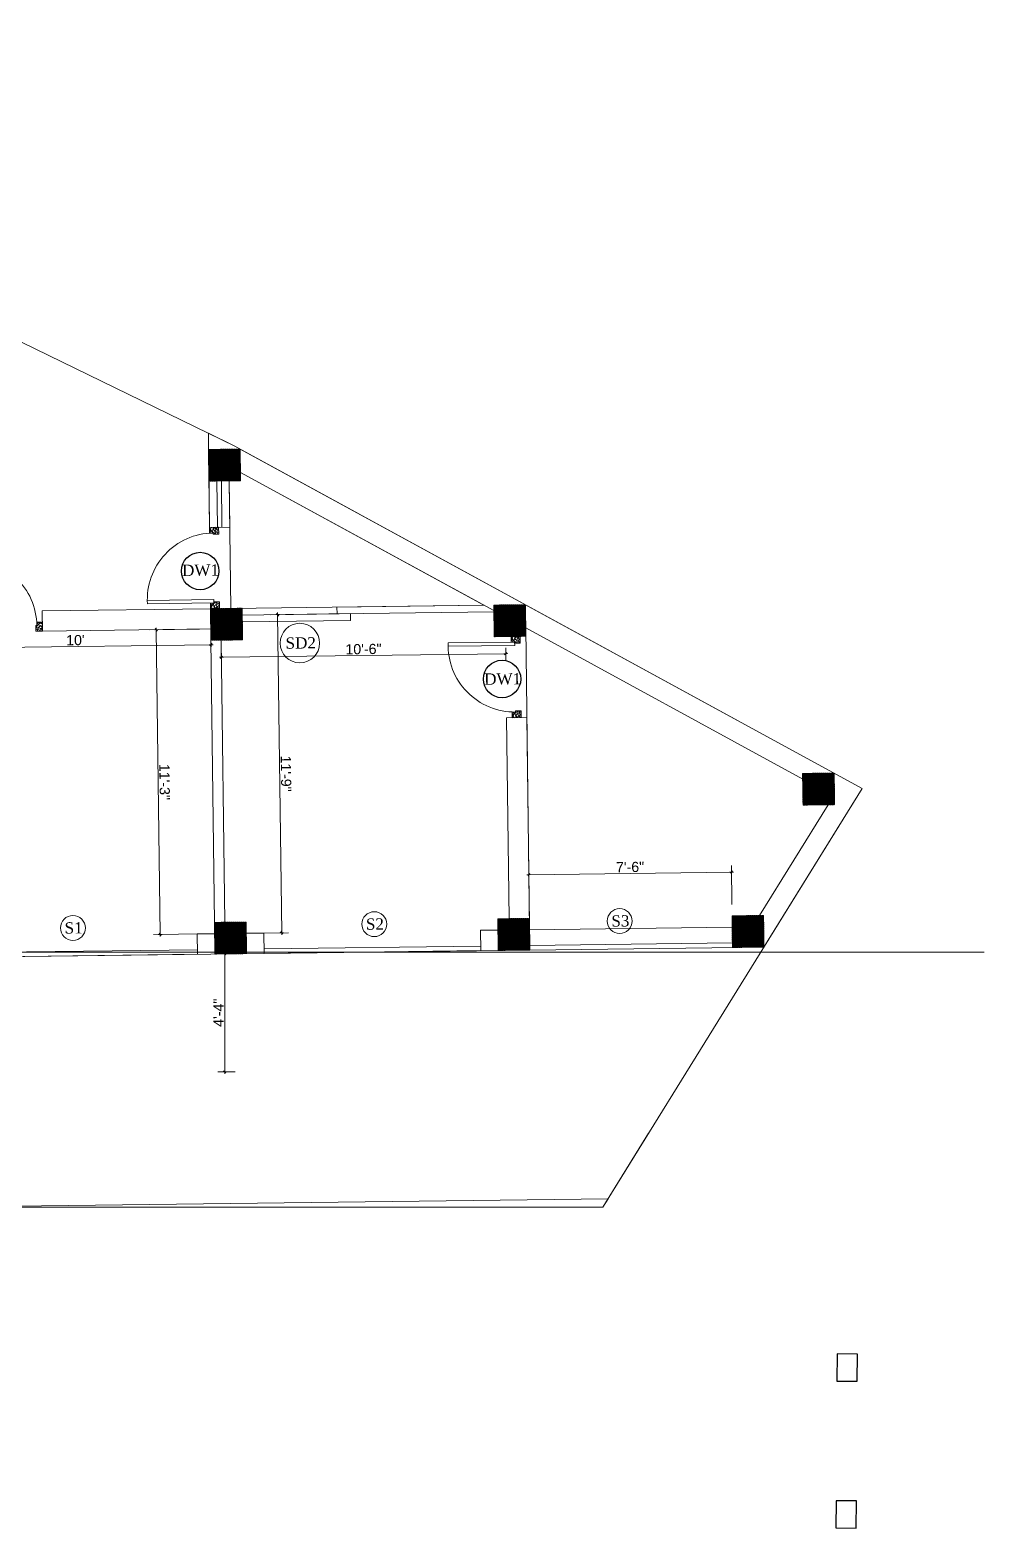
# Model space of a CAD drawing. Header units: inches. Extents: x 4069 to 291496, y -47643 to 12535.
# Drawn here: x 90324 to 90747, y -1551 to -888 of the extents above; entities that cross this region are included whole.
import ezdxf

# ---------------------------------------------------------------- set-up
doc = ezdxf.new("R2010")
doc.units = ezdxf.units.IN
doc.header["$LTSCALE"] = 5
doc.header["$MEASUREMENT"] = 0
doc.layers.add('A-WALL', color=7, linetype='Continuous', lineweight=9)
doc.layers.add('DOOR', color=62, linetype='Continuous', lineweight=0)
doc.layers.add('dim line', color=7, linetype='Continuous', lineweight=15, true_color=0xfab2b2)
doc.layers.add('TEXT', color=6, linetype='Continuous')
doc.layers.add('WALL', color=7, linetype='Continuous')
doc.styles.add('ordinary', font='times.ttf')
doc.styles.get("Standard").update_dxf_attribs({"font": 'arial.ttf'})
doc.dimstyles.new('Standard$0', dxfattribs={"dimtxt": 6, "dimasz": 4, "dimexe": 3, "dimexo": 6, "dimgap": 3, "dimtad": 1, "dimdec": 1, "dimzin": 0, "dimdsep": 46, "dimlunit": 4, "dimtxsty": 'Standard', "dimcen": 0.09, "dimclrd": 6, "dimclre": 6, "dimclrt": 7, "dimadec": 0, "dimazin": 0, "dimtfac": 1, "dimtdec": 1, "dimtix": 1, "dimtofl": 0, "dimtmove": 1, "dimatfit": 3, "dimfxl": 1, "dimtolj": 1, "dimtzin": 0, "dimlwd": 18, "dimlwe": 18, "dimarcsym": 0})

# ---------------------------------------------------------------- blocks, each defined once
blk = doc.blocks.new('oblique')
at = {"color": 0, "lineweight": -2}
blk.add_line((0.25, 0.25), (-0.25, -0.25), dxfattribs=at)
at = {"layer": 'dim line', "lineweight": 9}
for p, q in [((-0.4375, 0), (0.4375, 0)), ((0, 0.4375), (0, -0.4375))]:
    blk.add_line(p, q, dxfattribs=at)
blk = doc.blocks.new('*D2557')
at = {"layer": 'A-WALL', "color": 33, "lineweight": 0, "ltscale": 5, "transparency": 16777216}
blk.add_line((90284.4, -1161.65), (90404.58, -1160.12), dxfattribs=at)
at = {"layer": 'A-WALL', "color": 47, "lineweight": 0, "ltscale": 5, "transparency": 16777216}
for p, q in [((90284.44, -1164.64), (90284.44, -1164.65)), ((90404.61, -1163.11), (90404.61, -1163.12))]:
    blk.add_line(p, q, dxfattribs=at)
at = {"layer": 'Defpoints', "color": 0, "ltscale": 5, "transparency": 16777216}
for p in [(90284.37, -1159.64, -58.17), (90404.55, -1158.11, -58.17), (90404.58, -1160.12)]:
    blk.add_point(p, dxfattribs=at)
at = {"layer": 'A-WALL', "color": 33, "lineweight": 0, "ltscale": 5, "transparency": 16777216, "xscale": 2, "yscale": 2, "zscale": 2}
for p, rotation in [((90284.4, -1161.65), 180.7264891175883), ((90404.58, -1160.12), 0.72648911758829)]:
    blk.add_blockref('oblique', p, dxfattribs=dict(at, rotation=rotation))
at = {"layer": 'A-WALL', "color": 7, "ltscale": 5, "transparency": 16777216, "insert": (90344.45, -1158.09), "char_height": 4.5, "attachment_point": 5, "rotation": 0.72649}
blk.add_mtext("\\A1;10'", dxfattribs=at)
blk = doc.blocks.new('_OBLIQUE')
at = {"color": 0, "linetype": 'ByBlock'}
blk.add_line((-0.5, -0.5), (0.5, 0.5), dxfattribs=at)
blk = doc.blocks.new('*D2558')
at = {"layer": 'A-WALL', "color": 47, "lineweight": 0, "ltscale": 5, "transparency": 16777216}
for p, q in [((90409.11, -1163.06), (90409.18, -1168.64)), ((90535.17, -1161.46), (90535.24, -1167.05))]:
    blk.add_line(p, q, dxfattribs=at)
at = {"layer": 'A-WALL', "color": 33, "lineweight": 0, "ltscale": 5, "transparency": 16777216}
blk.add_line((90409.15, -1165.64), (90535.2, -1164.05), dxfattribs=at)
at = {"layer": 'Defpoints', "color": 0, "ltscale": 5, "transparency": 16777216}
for p in [(90409.05, -1158.06, -58.17), (90535.11, -1156.46, -58.17), (90535.2, -1164.05)]:
    blk.add_point(p, dxfattribs=at)
at = {"layer": 'A-WALL', "color": 33, "lineweight": 0, "ltscale": 5, "transparency": 16777216, "xscale": 2, "yscale": 2, "zscale": 2}
for p, rotation in [((90409.15, -1165.64), 180.7264891175883), ((90535.2, -1164.05), 0.72648911758829)]:
    blk.add_blockref('oblique', p, dxfattribs=dict(at, rotation=rotation))
at = {"layer": 'A-WALL', "color": 7, "ltscale": 5, "transparency": 16777216, "insert": (90472.14, -1162.05), "char_height": 4.5, "attachment_point": 5, "rotation": 0.72649}
blk.add_mtext('\\A1;10\'-6"', dxfattribs=at)
blk = doc.blocks.new('A$C27B36B59')
at = {"layer": 'DOOR'}
for p, q in [((0, 4), (0, 0)), ((2.5, 4), (0, 4)), ((0, 0), (3, 0)), ((2.5, 2.5), (2.5, 4)), ((3, 2.5), (2.5, 2.5)), ((3, 0), (3, 2.5))]:
    blk.add_line(p, q, dxfattribs=at)
for centre, radius, start, end in [((-1.4, -0.54), 4.75, 22.14107, 72.83803), ((1.34, 2.09), 1.64, 45.13802, 144.89476), ((2.21, 0.3), 2.49, 83.31492, 152.65798), ((0.13, 0.37), 2.05, 349.48753, 93.68048), ((1.96, -0.47), 2.01, 58.74475, 166.49498), ((-0.06, 0.32), 1.13, 343.54197, 86.94698), ((2.08, -0.4), 1.17, 38.28162, 160.15192)]:
    blk.add_arc(centre, radius, start, end, dxfattribs=at)
blk = doc.blocks.new('D2')
at = {"layer": 'DOOR'}
for p, q in [((74473.95, 24047.59), (74473.95, 24018.09)), ((74473.95, 24047.59), (74475.45, 24047.59)), ((74475.45, 24047.59), (74475.45, 24018.13))]:
    blk.add_line(p, q, dxfattribs=at)
blk.add_arc((74473.95, 24047.59), 29.5, 180, 272.9146, dxfattribs=at)
at = {"layer": 'DOOR', "xscale": -1, "rotation": 180}
blk.add_blockref('A$C27B36B59', (74441.95, 24050.09), dxfattribs=at)
at = {"layer": 'DOOR', "rotation": 180}
blk.add_blockref('A$C27B36B59', (74477.95, 24050.09), dxfattribs=at)
blk = doc.blocks.new('*D2559')
at = {"layer": 'A-WALL', "color": 47, "lineweight": 0, "ltscale": 5, "transparency": 16777216}
for p, q in [((90399.49, -1153.18), (90377.32, -1153.46)), ((90401.2, -1288.17), (90379.03, -1288.45))]:
    blk.add_line(p, q, dxfattribs=at)
at = {"layer": 'A-WALL', "color": 33, "lineweight": 0, "ltscale": 5, "transparency": 16777216}
blk.add_line((90380.32, -1153.42), (90382.03, -1288.41), dxfattribs=at)
at = {"layer": 'Defpoints', "color": 0, "ltscale": 5, "transparency": 16777216}
for p in [(90404.49, -1153.12, -58.17), (90382.03, -1288.41), (90406.2, -1288.1, -58.17)]:
    blk.add_point(p, dxfattribs=at)
at = {"layer": 'A-WALL', "color": 33, "lineweight": 0, "ltscale": 5, "transparency": 16777216, "xscale": 2, "yscale": 2, "zscale": 2}
for p, rotation in [((90380.32, -1153.42), 90.72648911758907), ((90382.03, -1288.41), 270.726489117589)]:
    blk.add_blockref('oblique', p, dxfattribs=dict(at, rotation=rotation))
at = {"layer": 'A-WALL', "color": 7, "ltscale": 5, "transparency": 16777216, "insert": (90383.97, -1220.88), "char_height": 4.5, "attachment_point": 5, "rotation": 270.72649}
blk.add_mtext('\\A1;11\'-3"', dxfattribs=at)
blk = doc.blocks.new('*D2560')
at = {"layer": 'A-WALL', "color": 47, "lineweight": 0, "ltscale": 5, "transparency": 16777216}
for p, q in [((90461.41, -1146.39), (90431.09, -1146.78)), ((90425.2, -1287.86), (90438.88, -1287.69))]:
    blk.add_line(p, q, dxfattribs=at)
at = {"layer": 'A-WALL', "color": 33, "lineweight": 0, "ltscale": 5, "transparency": 16777216}
blk.add_line((90434.09, -1146.74), (90435.88, -1287.73), dxfattribs=at)
at = {"layer": 'Defpoints', "color": 0, "ltscale": 5, "transparency": 16777216}
for p in [(90466.41, -1146.33, -58.17), (90420.2, -1287.93, -58.17), (90435.88, -1287.73)]:
    blk.add_point(p, dxfattribs=at)
at = {"layer": 'A-WALL', "color": 33, "lineweight": 0, "ltscale": 5, "transparency": 16777216, "xscale": 2, "yscale": 2, "zscale": 2}
for p, rotation in [((90434.09, -1146.74), 90.72648911758907), ((90435.88, -1287.73), 270.726489117589)]:
    blk.add_blockref('oblique', p, dxfattribs=dict(at, rotation=rotation))
at = {"layer": 'A-WALL', "color": 7, "ltscale": 5, "transparency": 16777216, "insert": (90437.78, -1217.2), "char_height": 4.5, "attachment_point": 5, "rotation": 270.72649}
blk.add_mtext('\\A1;11\'-9"', dxfattribs=at)
blk = doc.blocks.new('*D2556')
at = {"layer": 'A-WALL', "color": 47, "lineweight": 0, "ltscale": 5, "transparency": 16777216}
for p, q in [((90545.63, -1276.34), (90545.41, -1258.96)), ((90635.41, -1275.2), (90635.19, -1257.82))]:
    blk.add_line(p, q, dxfattribs=at)
at = {"layer": 'A-WALL', "color": 33, "lineweight": 0, "ltscale": 5, "transparency": 16777216}
blk.add_line((90545.44, -1261.96), (90635.23, -1260.82), dxfattribs=at)
at = {"layer": 'Defpoints', "color": 0, "ltscale": 5, "transparency": 16777216}
for p in [(90635.23, -1260.82), (90635.47, -1280.2, -58.17), (90545.69, -1281.34, -58.17)]:
    blk.add_point(p, dxfattribs=at)
at = {"layer": 'A-WALL', "color": 33, "lineweight": 0, "ltscale": 5, "transparency": 16777216, "xscale": 2, "yscale": 2, "zscale": 2}
for p, rotation in [((90635.23, -1260.82), 0.72648911758829), ((90545.44, -1261.96), 180.7264891175883)]:
    blk.add_blockref('oblique', p, dxfattribs=dict(at, rotation=rotation))
at = {"layer": 'A-WALL', "color": 7, "ltscale": 5, "transparency": 16777216, "insert": (90590.3, -1258.59), "char_height": 4.5, "attachment_point": 5, "rotation": 0.72649}
blk.add_mtext('\\A1;7\'-6"', dxfattribs=at)
blk = doc.blocks.new('*D2561')
at = {"layer": 'A-WALL', "color": 47, "lineweight": 0, "ltscale": 5, "transparency": 16777216}
for p, q in [((90415.31, -1296.93), (90407.65, -1296.93)), ((90415.31, -1349.3), (90407.65, -1349.3))]:
    blk.add_line(p, q, dxfattribs=at)
at = {"layer": 'A-WALL', "color": 33, "lineweight": 0, "ltscale": 5, "transparency": 16777216}
blk.add_line((90410.65, -1296.93), (90410.65, -1349.3), dxfattribs=at)
at = {"layer": 'Defpoints', "color": 0, "ltscale": 5, "transparency": 16777216}
for p in [(90420.31, -1296.93), (90410.65, -1349.3), (90420.31, -1349.3)]:
    blk.add_point(p, dxfattribs=at)
at = {"layer": 'A-WALL', "color": 33, "lineweight": 0, "ltscale": 5, "transparency": 16777216, "xscale": 2, "yscale": 2, "zscale": 2}
for p, rotation in [((90410.65, -1296.93), 90), ((90410.65, -1349.3), 270)]:
    blk.add_blockref('oblique', p, dxfattribs=dict(at, rotation=rotation))
at = {"layer": 'A-WALL', "color": 7, "ltscale": 5, "transparency": 16777216, "insert": (90407.9, -1323.11), "char_height": 4.5, "attachment_point": 5, "rotation": 90}
blk.add_mtext('\\A1;4\'-4"', dxfattribs=at)

msp = doc.modelspace()

# ---------------------------------------------------------------- hatches: boundary and pattern name
at = {"layer": 'A-WALL', "ltscale": 5}
h = msp.add_hatch(dxfattribs=at)
h.set_pattern_fill('ANSI31', color=256, angle=0.72648912)
h.set_pattern_definition([(45.7264891, (66004.3186, -3035.83974), (-0.0895019438, 0.08726054126), [])])
h.paths.add_polyline_path([(90417.47699, -1073.4194), (90403.47812, -1073.59691), (90403.65563, -1087.59579), (90417.6545, -1087.41828)])
h = msp.add_hatch(dxfattribs=at)
h.set_pattern_fill('ANSI31', color=256, angle=0.72648912)
h.set_pattern_definition([(45.7264891, (66005.21281, -3106.35887), (-0.0895019438, 0.08726054126), [])])
h.paths.add_polyline_path([(90418.3712, -1143.93853), (90404.37232, -1144.11604), (90404.54983, -1158.11492), (90418.54871, -1157.93741)])
h = msp.add_hatch(dxfattribs=at)
h.set_pattern_fill('ANSI31', color=256, angle=0.72648912)
h.set_pattern_definition([(45.7264891, (66021.1572, -3106.1567), (-0.0895019438, 0.08726054126), [])])
h.paths.add_polyline_path([(90544.1054, -1156.34531), (90543.92789, -1142.34643), (90529.92902, -1142.52394), (90530.10653, -1156.52282)])
h = msp.add_hatch(dxfattribs=at)
h.set_pattern_fill('ANSI31', color=256, angle=0.72648912)
h.set_pattern_definition([(45.7264891, (66156.1114, -3031.76055), (-0.0895019438, 0.08726054126), [])])
h.paths.add_polyline_path([(90666.77243, -1217.11583), (90666.94994, -1231.1147), (90680.94882, -1230.93719), (90680.77131, -1216.93832)])
h = msp.add_hatch(dxfattribs=at)
h.set_pattern_fill('ANSI31', color=256, angle=0.72648912)
h.set_pattern_definition([(45.7264891, (66124.81299, -3094.8415), (-0.0895019438, 0.08726054126), [])])
h.paths.add_polyline_path([(90635.47402, -1280.19678), (90635.65153, -1294.19565), (90649.6504, -1294.01814), (90649.47289, -1280.01927)])
h = msp.add_hatch(dxfattribs=at)
h.set_pattern_fill('ANSI31', color=256, angle=0.72648912)
h.set_pattern_definition([(45.7264891, (66005.08601, -3096.35968), (-0.0895019438, 0.08726054126), [])])
h.paths.add_polyline_path([(90420.13362, -1282.92736), (90406.13474, -1283.10487), (90406.31225, -1297.10374), (90420.31113, -1296.92623)])
h = msp.add_hatch(dxfattribs=at)
h.set_pattern_fill('ANSI31', color=256, angle=0.72648912)
h.set_pattern_definition([(45.7264891, (66021.03041, -3096.1575), (-0.0895019438, 0.08726054126), [])])
h.paths.add_polyline_path([(90531.69144, -1281.51277), (90531.86895, -1295.51165), (90545.86782, -1295.33414), (90545.69031, -1281.33526)])

# ---------------------------------------------------------------- linework, layer by layer
for p, q in [((90403.91587, -1108.11894), (90403.38728, -1066.43336)), ((90417.47699, -1073.4194), (90403.47812, -1073.59691)), ((90403.47812, -1073.59691), (90403.91587, -1108.11894)), ((90415.17972, -1072.16718), (90543.92789, -1142.34643)), ((90543.92789, -1142.34643), (90417.47699, -1073.4194)), ((90407.41558, -1108.07456), (90407.15535, -1087.55141)), ((90409.41542, -1108.0492), (90409.15518, -1087.52605)), ((90412.91514, -1108.00482), (90412.6549, -1087.48167)), ((90417.60787, -1083.74096), (90529.9602, -1144.98301)), ((90412.91514, -1108.00482), (90403.91587, -1108.11894)), ((90404.37232, -1144.11604), (90329.78438, -1145.06184)), ((90329.8985, -1154.06112), (90329.78438, -1145.06184)), ((90413.3716, -1144.00193), (90404.37232, -1144.11604)), ((90466.40537, -1146.32969), (90418.40923, -1146.93829)), ((90460.36782, -1143.406), (90525.55074, -1142.57946)), ((90460.36782, -1143.406), (90460.40586, -1146.40576)), ((90460.40586, -1146.40576), (90529.96705, -1145.5237)), ((90466.40537, -1146.32969), (90466.44341, -1149.32944)), ((90544.1054, -1156.34531), (90543.92789, -1142.34643)), ((90693.21757, -1223.72264), (90543.92789, -1142.34643)), ((90329.8985, -1154.06112), (90404.48643, -1153.11532)), ((90466.44341, -1149.32944), (90418.44727, -1149.93805)), ((90666.80361, -1219.57489), (90544.05877, -1152.66799)), ((90404.54983, -1158.11492), (90406.13474, -1283.10487)), ((90409.04947, -1158.05786), (90410.63438, -1283.04781)), ((90535.56258, -1192.45653), (90544.56186, -1192.34242)), ((90536.69104, -1281.44937), (90535.56258, -1192.45653)), ((90545.86782, -1295.33414), (90544.56186, -1192.34242)), ((90649.6504, -1294.01814), (90693.21757, -1223.72264)), ((90649.6504, -1294.01814), (90693.21757, -1223.72264)), ((90647.7244, -1280.04144), (90678.13572, -1230.97286)), ((90523.97206, -1286.61106), (90531.75483, -1286.51237)), ((90523.97206, -1286.61106), (90524.08618, -1295.61033)), ((90398.41537, -1288.20315), (90406.19814, -1288.10447)), ((90398.41537, -1288.20315), (90398.52948, -1297.20243)), ((90420.19701, -1287.92696), (90427.97978, -1287.82827)), ((90427.97978, -1287.82827), (90428.0939, -1296.82755)), ((90428.06854, -1294.82771), (90524.06082, -1293.61049)), ((90545.84246, -1293.3343), (90635.62617, -1292.19581)), ((90545.86782, -1295.33414), (90649.6504, -1294.01814)), ((90250.45117, -1296.28301), (90747.18933, -1296.28301)), ((90280.72944, -1298.69617), (90545.86782, -1295.33414)), ((90302.51184, -1296.4198), (90398.50412, -1295.20259)), ((90302.5372, -1298.41964), (90398.52948, -1297.20243)), ((90428.0939, -1296.82755), (90524.08618, -1295.61033)), ((90598.52082, -1376.51559), (90578.20336, -1409.29775))]:
    msp.add_line(p, q, dxfattribs=at)
for points in [[(90403.38728, -1066.43336), (90403.47812, -1073.59691), (90417.47699, -1073.4194), (90415.17972, -1072.16718)], [(90403.65563, -1087.59579), (90417.6545, -1087.41828), (90417.47699, -1073.4194), (90403.47812, -1073.59691)], [(90417.60787, -1083.74096), (90417.6545, -1087.41828), (90412.6549, -1087.48167), (90413.3716, -1144.00193), (90525.55074, -1142.57946)], [(90404.54983, -1158.11492), (90418.54871, -1157.93741), (90418.3712, -1143.93853), (90404.37232, -1144.11604)], [(90530.10653, -1156.52282), (90544.1054, -1156.34531), (90543.92789, -1142.34643), (90529.92902, -1142.52394)], [(90544.05877, -1152.66799), (90545.75371, -1286.33486), (90635.53742, -1285.19637), (90635.47402, -1280.19678), (90647.7244, -1280.04144), (90678.13572, -1230.97286), (90666.94994, -1231.1147), (90666.80361, -1219.57489)], [(90666.77243, -1217.11583), (90680.77131, -1216.93832), (90680.94882, -1230.93719), (90666.94994, -1231.1147)], [(90635.47402, -1280.19678), (90649.47289, -1280.01927), (90649.6504, -1294.01814), (90635.65153, -1294.19565)], [(90406.13474, -1283.10487), (90420.13362, -1282.92736), (90420.31113, -1296.92623), (90406.31225, -1297.10374)], [(90531.69144, -1281.51277), (90545.69031, -1281.33526), (90545.86782, -1295.33414), (90531.86895, -1295.51165)], [(90580.5583, -1405.49806), (90281.40966, -1409.29136), (90281.4097, -1409.29775), (90578.20336, -1409.29775)]]:
    msp.add_lwpolyline(points, close=True, dxfattribs=at)
for centre, radius in [((90443.95023, -1159.35304, 58.16904), 8.76392), ((90343.34578, -1285.5674, 58.16904), 5.51639), ((90476.89866, -1283.87391, 58.16904), 5.51639), ((90585.68915, -1282.49441, 58.16904), 5.51639)]:
    msp.add_circle(centre, radius, dxfattribs=at)
at = {"layer": 'DOOR', "lineweight": 13}
msp.add_lwpolyline([(90007.64264, -887.7506), (89705.41122, -1407.95061), (90281.40966, -1409.29136), (90578.20336, -1409.29775), (90693.21757, -1223.72264), (90415.17972, -1072.16718), (90291.03933, -1011.80651)], close=True, dxfattribs=at)
at = {"layer": 'TEXT'}
for centre in [(90399.75185, -1127.44035), (90533.56676, -1175.27386)]:
    msp.add_circle(centre, 8.29786, dxfattribs=at)
at = {"layer": 'WALL', "color": 2, "linetype": 'ByBlock', "ltscale": 5, "elevation": -58.16904}
for points in [[(90682.04057, -1474.27904), (90681.96222, -1486.27901), (90690.96166, -1486.39313), (90691.04001, -1474.39316)], [(90681.61617, -1539.27888), (90681.53782, -1551.27886), (90690.53726, -1551.39297), (90690.61561, -1539.393)]]:
    msp.add_lwpolyline(points, close=True, dxfattribs=at)

# ---------------------------------------------------------------- block references
at = {"layer": 'WALL', "color": 2, "linetype": 'ByBlock'}
for p, rotation in [((65415.89002, 73022.96099), 270.726489117589), ((164460.9277, 23837.96441), 180.7264891175889)]:
    msp.add_blockref('D2', p, dxfattribs=dict(at, rotation=rotation))
at = {"layer": 'WALL', "color": 2, "linetype": 'ByBlock', "xscale": -1, "rotation": 270.726489117589}
msp.add_blockref('D2', (67437.77831, -75933.27927), dxfattribs=at)

# ---------------------------------------------------------------- texts
at = {"layer": 'TEXT', "style": 'ordinary'}
for s, p in [('DW1', (90391.75811, -1129.66623)), ('SD2', (90437.63711, -1161.87741, 58.16904)), ('DW1', (90525.67458, -1177.83664)), ('S3', (90582.04163, -1284.98499, 58.16904)), ('S1', (90339.69826, -1288.05797, 58.16904)), ('S2', (90473.25114, -1286.36448, 58.16904))]:
    msp.add_text(s, height=5, rotation=0.72648912, dxfattribs=at).set_placement(p)

# ---------------------------------------------------------------- dimensions: what is measured, and where the dimension line sits
at = {"layer": 'A-WALL', "ltscale": 5}
for base, p1, p2, angle, picture, middle in [((90435.88078, -1287.72808, 58.16904), (90466.40537, -1146.32969), (90420.19701, -1287.92696), 90.72648912, '*D2560', (90437.78425, -1217.19828, 58.16904)), ((90382.03066, -1288.41092, 58.16904), (90404.48643, -1153.11532), (90406.19814, -1288.10447), 90.72648912, '*D2559', (90383.9737, -1220.88085, 58.16904)), ((90404.5753, -1160.1233, 58.16904), (90284.37423, -1159.63878), (90404.54983, -1158.11492), 0.72648912, '*D2557', (90344.45203, -1158.08788, 58.16904)), ((90535.20233, -1164.04617, 58.16904), (90409.04947, -1158.05786), (90535.10613, -1156.45942), 0.72648912, '*D2558', (90472.13853, -1162.04803, 58.16904)), ((90635.22828, -1260.8174, 58.16904), (90545.69031, -1281.33526), (90635.47402, -1280.19678), 0.72648912, '*D2556', (90590.30096, -1258.58929, 58.16904)), ((90410.64991, -1349.29775), (90420.31113, -1296.92623), (90420.31113, -1349.29775), 90, '*D2561', (90407.89991, -1323.11199))]:
    dim = msp.add_linear_dim(base=base, p1=p1, p2=p2, angle=angle, dimstyle='Standard$0', override={"dimtxt": 4.5, "dimasz": 2, "dimexo": 5, "dimgap": 0.5, "dimdec": 0, "dimzin": 12, "dimpost": '\\X', "dimblk": 'oblique', "dimcen": 3, "dimclrd": 33, "dimclre": 47, "dimtfac": 0.5, "dimtdec": 0, "dimfxl": 3, "dimlwd": 0, "dimlwe": 0}, dxfattribs=at)
    dim.commit()
    dim.dimension.update_dxf_attribs({"geometry": picture, "text_midpoint": middle})

doc.saveas('drawing.dxf')
